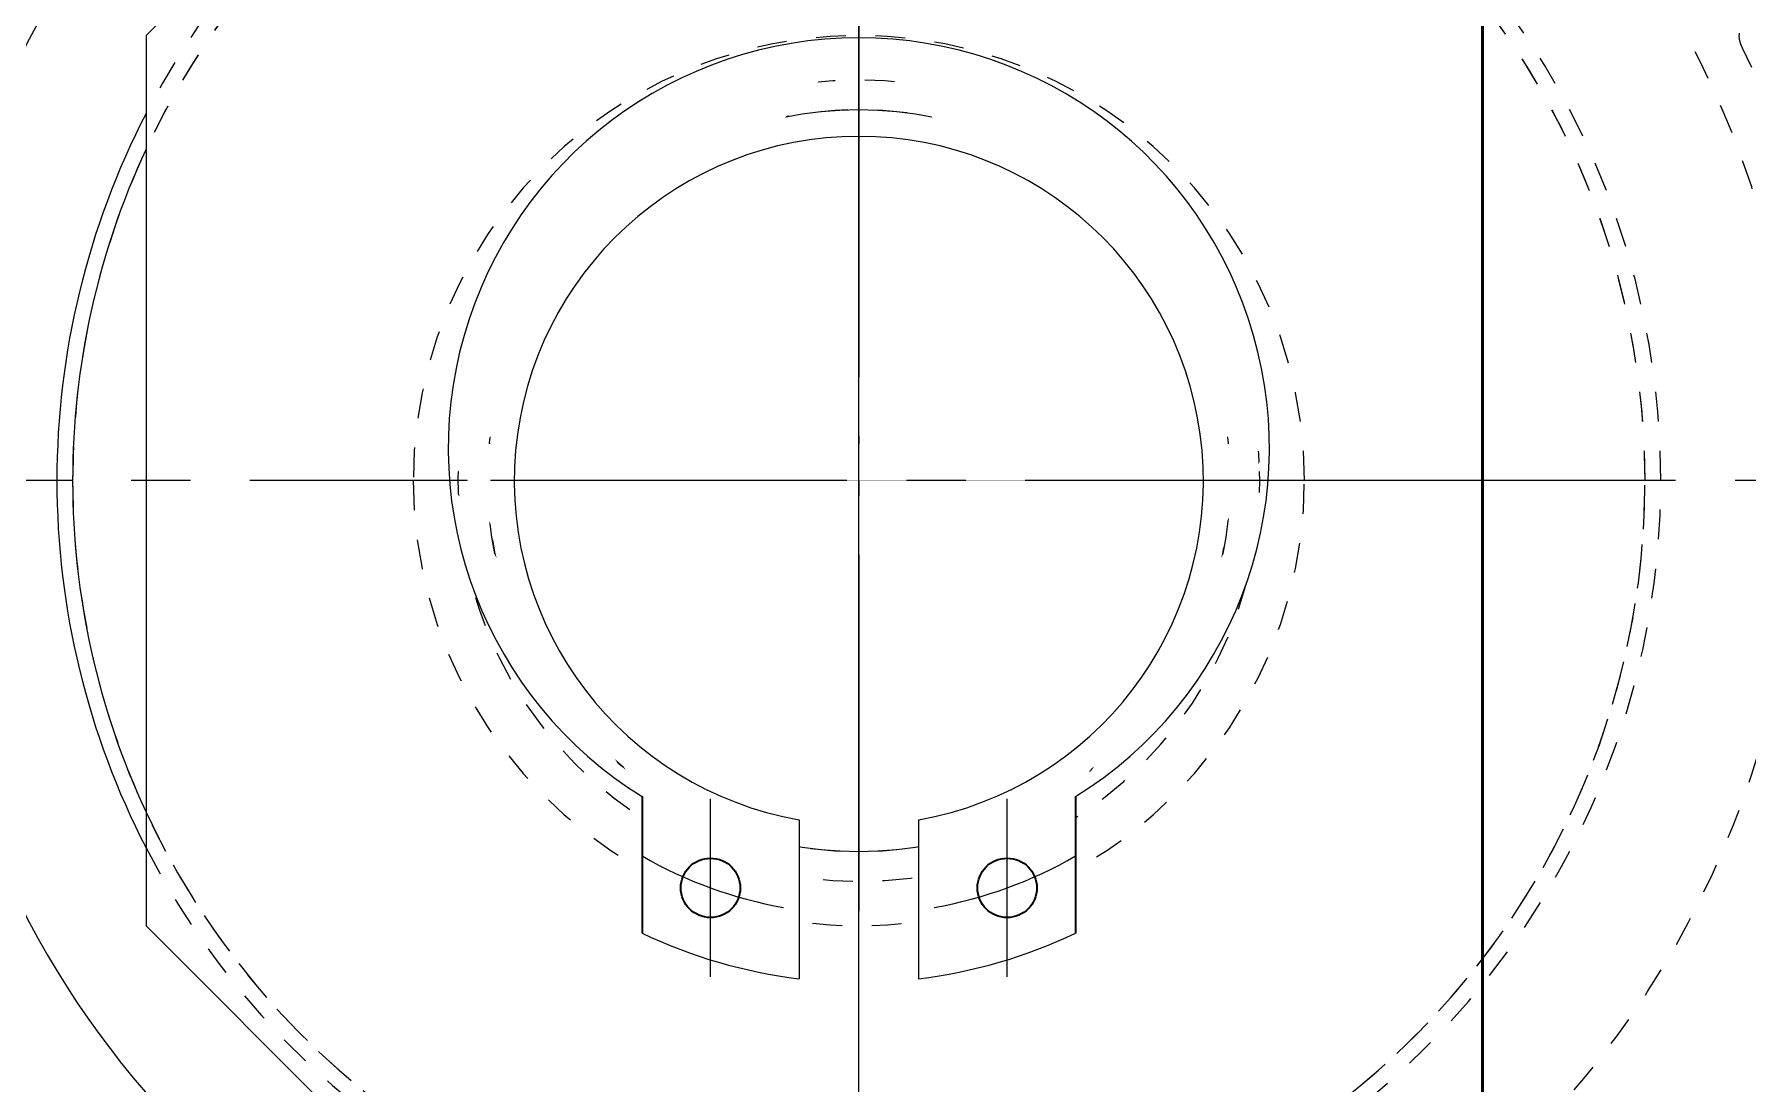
# Model space of a CAD drawing. Header units: millimetres. Extents: x -50460 to 50460, y -35640 to 35640.
# Drawn here: x -35073.5 to -35015.8, y 22059.1 to 22094.5 of the extents above; entities that cross this region are included whole.
import ezdxf

# ---------------------------------------------------------------- set-up
doc = ezdxf.new("R2010")
doc.units = ezdxf.units.MM
doc.set_wipeout_variables(frame=1)
doc.linetypes.add('点画线', pattern=[18, 12, -2, 2, -2])
doc.linetypes.add('虚线', pattern=[2, 1, -1])
for name, color, linetype, lineweight in [('ACADSichtbare Kanten(DIN_Schmid)', 7, 'Continuous', 50), ('EB0', 7, 'Continuous', 15), ('中心线层', 1, '点画线', 18), ('尺寸线层', 4, 'Continuous', 18), ('粗实线层', 7, 'Continuous', 15), ('粗实线层_1', 7, 'Continuous', 15), ('虚线层', 100, '虚线', 18)]:
    doc.layers.add(name, color=color, linetype=linetype, lineweight=lineweight)

# ---------------------------------------------------------------- blocks, each defined once
blk = doc.blocks.new('*X862')
at = {"layer": '粗实线层'}
blk.add_line((0, 241), (0, 50), dxfattribs=at)
blk = doc.blocks.new('*X865')
at = {"layer": 'ACADSichtbare Kanten(DIN_Schmid)', "linetype": 'Continuous', "lineweight": 50}
blk.add_line((-127.218, 170.589), (-127.218, -29.411), dxfattribs=at)
blk = doc.blocks.new('*X861')
at = {"layer": '粗实线层_1'}
for name, p in [('*X862', (179, 0)), ('*X865', (306.218, 62.411))]:
    blk.add_blockref(name, p, dxfattribs=at)
blk = doc.blocks.new('*X859')
at = {"layer": '粗实线层_1'}
blk.add_blockref('*X861', (-194, -241), dxfattribs=at)
blk = doc.blocks.new('*X878')
at = {"layer": '中心线层'}
for p, q in [((-51, -24.5), (-51, -55.5)), ((-35.5, -40), (-66.5, -40))]:
    blk.add_line(p, q, dxfattribs=at)
at = {"layer": '粗实线层'}
for p, q in [((-50, 0), (-75, -25)), ((-75, -25), (-75, -55)), ((-75, -55), (-50, -80))]:
    blk.add_line(p, q, dxfattribs=at)
blk.add_circle((-51, -40), 12.5, dxfattribs=at)
blk = doc.blocks.new('*X876')
at = {"layer": '粗实线层_1'}
blk.add_blockref('*X878', (-15, 97.5), dxfattribs=at)
blk = doc.blocks.new('*X879')
at = {"layer": '中心线层'}
for p, q in [((-42.5, -3), (-42.5, 88)), ((3, 42.5), (-88, 42.5))]:
    blk.add_line(p, q, dxfattribs=at)
at = {"layer": '粗实线层'}
for radius, start, end in [(42.5, 70.25008, 180), (40, 88.58494, 180), (31.65, 105.61198, 180), (27, 152.73396, 180), (26.47, 155.05248, 180), (42.5, 180, 289.74992), (40, 180, 271.41506), (31.65, 180, 254.38802), (27, 180, 207.26604), (26.47, 180, 204.94752)]:
    blk.add_arc((-42.5, 42.5), radius, start, end, dxfattribs=at)
at = {"layer": '虚线层', "linetype": '虚线', "lineweight": 18}
for p, q in [((-12.86, 57.475), (-12.847, 57.578)), ((-12.851, 57.371), (-12.86, 57.475)), ((-12.826, 57.27), (-12.851, 57.371)), ((-12.79, 57.171), (-12.826, 57.27)), ((-12.748, 57.075), (-12.79, 57.171)), ((-12.439, 56.42), (-12.748, 57.075)), ((-12.748, 57.075), (-12.748, 57.075))]:
    blk.add_line(p, q, dxfattribs=at)
for radius, start, end in [(40, 359.99998, 180), (42.5, 359.99998, 70.25008), (40, 359.99998, 88.58494), (31.65, 359.99998, 105.61198), (27, 359.99998, 152.73396), (26.47, 359.99998, 180), (26.47, 359.99998, 155.05248), (15, 359.99998, 180), (13.5, 359.99998, 180), (13.5, 359.99998, 180), (12.5, 359.99998, 180), (40, 180, 359.99998), (26.47, 180, 0.00002), (26.47, 204.94752, 0.00002), (27, 207.26604, 359.99998), (15, 180, 0.00002), (13.5, 180, 0.00002), (13.5, 180, 0.00002), (12.5, 180, 0.00002), (31.65, 254.38802, 359.99998), (40, 271.41506, 359.99998), (42.5, 289.74992, 359.99998)]:
    blk.add_arc((-42.5, 42.5), radius, start, end, dxfattribs=at)
blk = doc.blocks.new('*X880')
at = {"layer": '中心线层'}
for p, q in [((0, -18.78), (0, 16.92)), ((17.6, 0), (-17.6, 0)), ((-4.993, -16.72), (-4.993, -10.72)), ((4.993, -16.72), (4.993, -10.72))]:
    blk.add_line(p, q, dxfattribs=at)
for start, end in [(240, 260), (280, 300)]:
    blk.add_arc((0, 0), 14.6, start, end, dxfattribs=at)
at = {"layer": '粗实线层', "linetype": 'Continuous', "lineweight": 35}
for p, q in [((-7.3, -10.644), (-7.3, -15.242)), ((7.3, -10.644), (7.3, -15.242))]:
    blk.add_line(p, q, dxfattribs=at)
at = {"layer": '粗实线层'}
for p, q in [((-2.014, -11.424), (-2.014, -16.78)), ((2.014, -11.424), (2.014, -16.78))]:
    blk.add_line(p, q, dxfattribs=at)
at = {"layer": '粗实线层', "linetype": 'Continuous', "lineweight": 35}
for centre in [(-4.993, -13.72), (4.993, -13.72)]:
    blk.add_circle(centre, 1, dxfattribs=at)
at = {"layer": '粗实线层'}
for centre, radius, start, end in [((0, 1.096), 13.824, 301.87425, 238.12575), ((0, 0), 11.6, 280, 260), ((0, 0), 16.9, 244.40846, 263.15462), ((0, 0), 16.9, 276.84538, 295.59154)]:
    blk.add_arc(centre, radius, start, end, dxfattribs=at)
blk = doc.blocks.new('*X875')
at = {"layer": '粗实线层_1'}
for name, p in [('*X876', (15, -57.5)), ('*X879', (-8.5, -42.5))]:
    blk.add_blockref(name, p, dxfattribs=at)
blk.add_wipeout([(-64.824, 1.234), (-64.824, 1.193), (-64.824, 1.151), (-64.824, 1.11), (-64.824, 1.069), (-64.824, 1.028), (-64.824, 0.987), (-64.823, 0.946), (-64.823, 0.904), (-64.822, 0.863), (-64.822, 0.822), (-64.821, 0.781), (-64.82, 0.74), (-64.819, 0.699), (-64.817, 0.658), (-64.816, 0.616), (-64.814, 0.575), (-64.813, 0.534), (-64.811, 0.493), (-64.809, 0.452), (-64.807, 0.411), (-64.805, 0.37), (-64.803, 0.329), (-64.801, 0.287), (-64.798, 0.246), (-64.796, 0.205), (-64.793, 0.164), (-64.79, 0.123), (-64.787, 0.082), (-64.784, 0.041), (-64.781, 0), (-51, 14.92), (-51.719, 14.901), (-52.436, 14.845), (-53.149, 14.752), (-53.856, 14.622), (-54.556, 14.455), (-55.246, 14.252), (-55.924, 14.013), (-56.589, 13.74), (-57.239, 13.432), (-57.872, 13.091), (-58.487, 12.717), (-59.081, 12.312), (-59.653, 11.877), (-60.202, 11.412), (-60.726, 10.92), (-61.224, 10.401), (-61.694, 9.856), (-62.135, 9.288), (-62.546, 8.698), (-62.926, 8.087), (-63.273, 7.458), (-63.588, 6.811), (-63.868, 6.149), (-64.113, 5.473), (-64.323, 4.785), (-64.497, 4.087), (-64.634, 3.381), (-64.734, 2.669), (-64.798, 1.952), (-64.824, 1.234), (-37.176, 1.234), (-37.202, 1.952), (-37.266, 2.669), (-37.366, 3.381), (-37.503, 4.087), (-37.677, 4.785), (-37.887, 5.473), (-38.132, 6.149), (-38.412, 6.811), (-38.727, 7.458), (-39.074, 8.087), (-39.454, 8.698), (-39.865, 9.288), (-40.306, 9.856), (-40.776, 10.401), (-41.274, 10.92), (-41.798, 11.412), (-42.347, 11.877), (-42.919, 12.312), (-43.513, 12.717), (-44.128, 13.091), (-44.761, 13.432), (-45.411, 13.74), (-46.076, 14.013), (-46.754, 14.252), (-47.444, 14.455), (-48.144, 14.622), (-48.851, 14.752), (-49.564, 14.845), (-50.281, 14.901), (-51, 14.92), (-37.219, 0), (-37.216, 0.041), (-37.213, 0.082), (-37.21, 0.123), (-37.207, 0.164), (-37.204, 0.205), (-37.202, 0.246), (-37.199, 0.287), (-37.197, 0.329), (-37.195, 0.37), (-37.193, 0.411), (-37.191, 0.452), (-37.189, 0.493), (-37.187, 0.534), (-37.186, 0.575), (-37.184, 0.616), (-37.183, 0.658), (-37.181, 0.699), (-37.18, 0.74), (-37.179, 0.781), (-37.178, 0.822), (-37.178, 0.863), (-37.177, 0.904), (-37.177, 0.946), (-37.176, 0.987), (-37.176, 1.028), (-37.176, 1.069), (-37.176, 1.11), (-37.176, 1.151), (-37.176, 1.193), (-37.176, 1.234), (-43.7, -10.644), (-43.338, -10.411), (-42.983, -10.166), (-42.636, -9.911), (-42.297, -9.645), (-41.966, -9.369), (-41.644, -9.082), (-41.332, -8.785), (-41.029, -8.479), (-40.735, -8.164), (-40.451, -7.839), (-40.178, -7.506), (-39.915, -7.165), (-39.663, -6.815), (-39.422, -6.458), (-39.192, -6.094), (-38.974, -5.722), (-38.767, -5.344), (-38.572, -4.96), (-38.39, -4.569), (-38.219, -4.174), (-38.061, -3.773), (-37.916, -3.367), (-37.783, -2.957), (-37.663, -2.543), (-37.556, -2.126), (-37.462, -1.705), (-37.382, -1.282), (-37.314, -0.856), (-37.26, -0.429), (-37.219, 0), (-43.7, -10.644), (-43.7, -12.644), (-43.7, -12.644), (-43.7, -15.242), (-46.007, -16.145), (-45.928, -16.121), (-45.849, -16.096), (-45.77, -16.07), (-45.692, -16.045), (-45.613, -16.019), (-45.535, -15.992), (-45.457, -15.965), (-45.379, -15.938), (-45.301, -15.91), (-45.223, -15.882), (-45.146, -15.854), (-45.068, -15.825), (-44.991, -15.796), (-44.914, -15.766), (-44.837, -15.736), (-44.76, -15.706), (-44.683, -15.675), (-44.606, -15.644), (-44.53, -15.612), (-44.454, -15.581), (-44.378, -15.548), (-44.302, -15.516), (-44.226, -15.483), (-44.15, -15.45), (-44.075, -15.416), (-44, -15.382), (-43.924, -15.347), (-43.849, -15.313), (-43.775, -15.278), (-43.7, -15.242), (-48.986, -16.78), (-48.885, -16.767), (-48.784, -16.754), (-48.683, -16.74), (-48.583, -16.726), (-48.482, -16.711), (-48.381, -16.696), (-48.281, -16.68), (-48.181, -16.663), (-48.081, -16.646), (-47.98, -16.628), (-47.881, -16.61), (-47.781, -16.591), (-47.681, -16.571), (-47.581, -16.551), (-47.482, -16.53), (-47.382, -16.508), (-47.283, -16.486), (-47.184, -16.464), (-47.085, -16.44), (-46.986, -16.416), (-46.888, -16.392), (-46.789, -16.367), (-46.691, -16.341), (-46.592, -16.315), (-46.494, -16.288), (-46.396, -16.261), (-46.299, -16.233), (-46.201, -16.204), (-46.104, -16.175), (-46.007, -16.145), (-48.986, -16.78), (-48.986, -11.424), (-48.986, -11.424), (-48.456, -11.318), (-47.933, -11.187), (-47.415, -11.032), (-46.906, -10.854), (-46.405, -10.651), (-45.915, -10.426), (-45.435, -10.178), (-44.968, -9.908), (-44.513, -9.617), (-44.073, -9.305), (-43.648, -8.972), (-43.238, -8.62), (-42.845, -8.25), (-42.47, -7.862), (-42.114, -7.456), (-41.777, -7.035), (-41.459, -6.598), (-41.163, -6.147), (-40.887, -5.683), (-40.634, -5.206), (-40.403, -4.718), (-40.195, -4.22), (-40.01, -3.713), (-39.849, -3.197), (-39.713, -2.675), (-39.6, -2.147), (-39.513, -1.614), (-39.45, -1.078), (-39.413, -0.54), (-39.4, 0), (-39.4, 0), (-51, 0), (-51, 0), (-62.6, 0), (-62.6, 0), (-62.587, -0.54), (-62.55, -1.078), (-62.487, -1.614), (-62.4, -2.147), (-62.287, -2.675), (-62.151, -3.197), (-61.99, -3.713), (-61.805, -4.22), (-61.597, -4.718), (-61.366, -5.206), (-61.113, -5.683), (-60.837, -6.147), (-60.541, -6.598), (-60.223, -7.035), (-59.886, -7.456), (-59.53, -7.862), (-59.155, -8.25), (-58.762, -8.62), (-58.352, -8.972), (-57.927, -9.305), (-57.487, -9.617), (-57.032, -9.908), (-56.565, -10.178), (-56.085, -10.426), (-55.595, -10.651), (-55.094, -10.854), (-54.585, -11.032), (-54.067, -11.187), (-53.544, -11.318), (-53.014, -11.424), (-53.014, -11.424), (-53.014, -16.78), (-55.993, -16.145), (-55.896, -16.175), (-55.799, -16.204), (-55.701, -16.233), (-55.604, -16.261), (-55.506, -16.288), (-55.408, -16.315), (-55.309, -16.341), (-55.211, -16.367), (-55.112, -16.392), (-55.014, -16.416), (-54.915, -16.44), (-54.816, -16.464), (-54.717, -16.486), (-54.618, -16.508), (-54.518, -16.53), (-54.419, -16.551), (-54.319, -16.571), (-54.219, -16.591), (-54.119, -16.61), (-54.02, -16.628), (-53.919, -16.646), (-53.819, -16.663), (-53.719, -16.68), (-53.619, -16.696), (-53.518, -16.711), (-53.417, -16.726), (-53.317, -16.74), (-53.216, -16.754), (-53.115, -16.767), (-53.014, -16.78), (-58.3, -15.242), (-58.225, -15.278), (-58.151, -15.313), (-58.076, -15.347), (-58, -15.382), (-57.925, -15.416), (-57.85, -15.45), (-57.774, -15.483), (-57.698, -15.516), (-57.622, -15.548), (-57.546, -15.581), (-57.47, -15.612), (-57.394, -15.644), (-57.317, -15.675), (-57.24, -15.706), (-57.163, -15.736), (-57.086, -15.766), (-57.009, -15.796), (-56.932, -15.825), (-56.854, -15.854), (-56.777, -15.882), (-56.699, -15.91), (-56.621, -15.938), (-56.543, -15.965), (-56.465, -15.992), (-56.387, -16.019), (-56.308, -16.045), (-56.23, -16.07), (-56.151, -16.096), (-56.072, -16.121), (-55.993, -16.145), (-58.3, -15.242), (-58.3, -12.644), (-58.3, -12.644), (-58.3, -10.644), (-64.781, 0), (-64.74, -0.429), (-64.686, -0.856), (-64.618, -1.282), (-64.538, -1.705), (-64.444, -2.126), (-64.337, -2.543), (-64.217, -2.957), (-64.084, -3.367), (-63.939, -3.773), (-63.781, -4.174), (-63.61, -4.569), (-63.428, -4.96), (-63.233, -5.344), (-63.026, -5.722), (-62.808, -6.094), (-62.578, -6.458), (-62.337, -6.815), (-62.085, -7.165), (-61.822, -7.506), (-61.549, -7.839), (-61.265, -8.164), (-60.971, -8.479), (-60.668, -8.785), (-60.356, -9.082), (-60.034, -9.369), (-59.703, -9.645), (-59.364, -9.911), (-59.017, -10.166), (-58.662, -10.411)]).dxf.layer = '粗实线层_1'
blk.add_blockref('*X880', (-51, 0), dxfattribs=at)
blk = doc.blocks.new('*X856')
at = {"layer": 'EB0'}
blk.add_blockref('*X859', (-790, 578.216), dxfattribs=at)
blk.add_blockref('*X875', (-775, 482.716), dxfattribs=at)
blk = doc.blocks.new('*X805')
at = {"layer": '尺寸线层'}
blk.add_blockref('*X856', (-1515, 819.783), dxfattribs=at)

msp = doc.modelspace()

# ---------------------------------------------------------------- block references
at = {"layer": '尺寸线层'}
msp.add_blockref('*X805', (-32704.742, 20776.945), dxfattribs=at)

doc.saveas('drawing.dxf')
